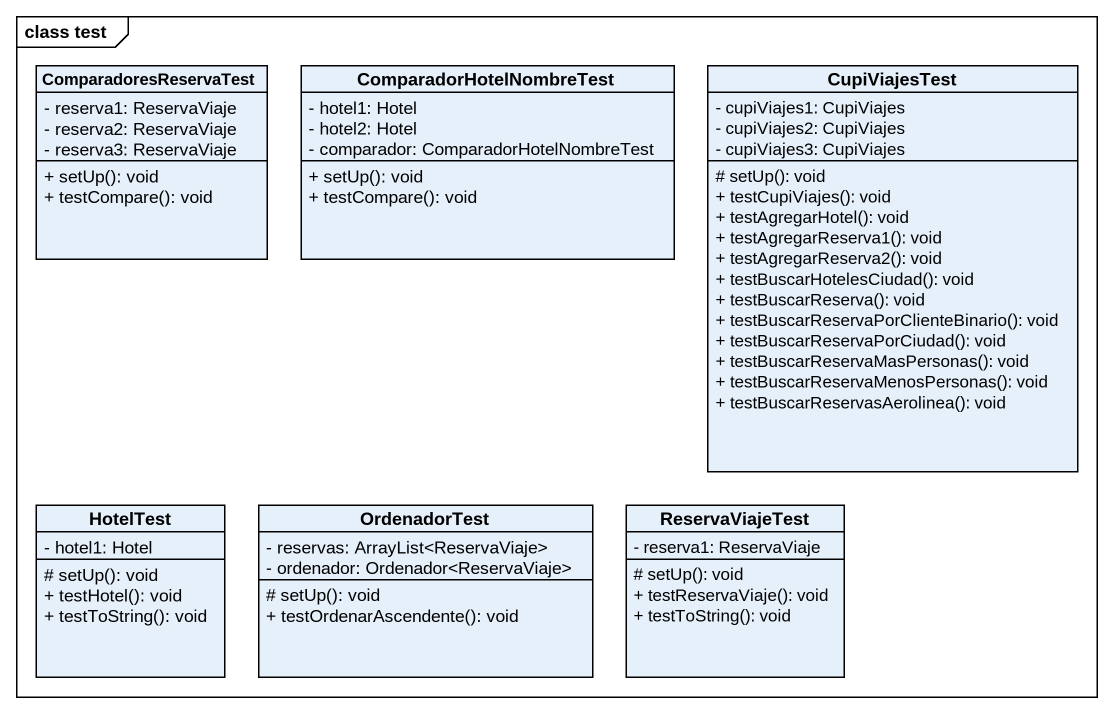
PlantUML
@startuml
mainframe class test
hide circle
hide empty members
skinparam classAttributeIconSize 0
class ComparadoresReservaTest {
  - reserva1: ReservaViaje
  - reserva2: ReservaViaje
  - reserva3: ReservaViaje
  + setUp(): void
  + testCompare(): void
}
class ComparadorHotelNombreTest {
  - hotel1: Hotel
  - hotel2: Hotel
  - comparador: ComparadorHotelNombreTest
  + setUp(): void
  + testCompare(): void
}
class CupiViajesTest {
  - cupiViajes1: CupiViajes
  - cupiViajes2: CupiViajes
  - cupiViajes3: CupiViajes
  # setUp(): void
  + testCupiViajes(): void
  + testAgregarHotel(): void
  + testAgregarReserva1(): void
  + testAgregarReserva2(): void
  + testBuscarHotelesCiudad(): void
  + testBuscarReserva(): void
  + testBuscarReservaPorClienteBinario(): void
  + testBuscarReservaPorCiudad(): void
  + testBuscarReservaMasPersonas(): void
  + testBuscarReservaMenosPersonas(): void
  + testBuscarReservasAerolinea(): void
}
class HotelTest {
  - hotel1: Hotel
  # setUp(): void
  + testHotel(): void
  + testToString(): void
}
class OrdenadorTest {
  - reservas: ArrayList<ReservaViaje>
  - ordenador: Ordenador<ReservaViaje>
  # setUp(): void
  + testOrdenarAscendente(): void
}
class ReservaViajeTest {
  - reserva1: ReservaViaje
  # setUp(): void
  + testReservaViaje(): void
  + testToString(): void
}
@enduml
